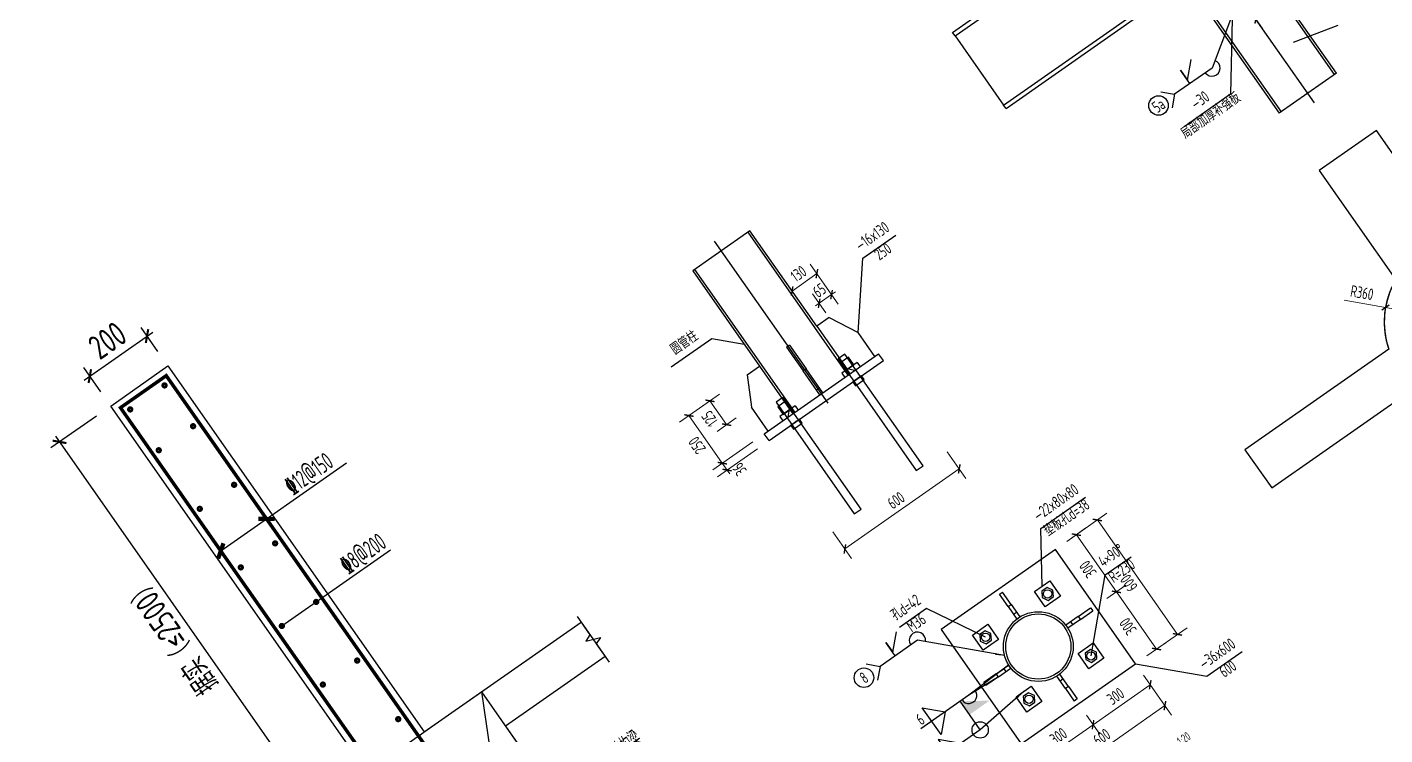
# Model space of a CAD drawing. Header units: millimetres. Extents: x 1089227 to 13101469, y 618865 to 10240562.
# Drawn here: x 2385952 to 2415121, y 4894006 to 4909210 of the extents above; entities that cross this region are included whole.
import ezdxf
from ezdxf.enums import TextEntityAlignment as Align

# ---------------------------------------------------------------- set-up
doc = ezdxf.new("R2010")
doc.units = ezdxf.units.MM
doc.header["$LTSCALE"] = 1000
doc.header["$PDMODE"] = 3
doc.header["$PDSIZE"] = 200
for name, pattern in [('DASH', [0.35, 0.25, -0.1]), ('HIDDEN', [0.375, 0.25, -0.125]), ('实线', [0]), ('点划线', [1850, 1200, -300, 50, -300]), ('短虚线', [187.5, 125, -62.5])]:
    doc.linetypes.add(name, pattern=pattern)
doc.layers.get('0').update_dxf_attribs({"linetype": 'CONTINUOUS'})
doc.layers.get('Defpoints').update_dxf_attribs({"linetype": 'CONTINUOUS'})
doc.layers.add('A-Wall-stru', color=40, linetype='CONTINUOUS', lineweight=30)
doc.layers.add('S-BEAM-DASH', color=4, linetype='HIDDEN', lineweight=0)
for name, color, linetype in [('CUT', 13, 'CONTINUOUS'), ('DETIAL_DASH', 5, 'DASH'), ('DIM', 3, 'CONTINUOUS'), ('DT', 3, 'CONTINUOUS'), ('REIN', 6, 'CONTINUOUS'), ('STLayerSet-Bolt', 1, '实线'), ('STNodeDetDraw-Axis', 1, '点划线'), ('STNodeDetDraw-Base', 147, '实线'), ('STNodeDetDraw-Col', 51, '实线'), ('STNodeDetDraw-Dim', 3, '实线'), ('STNodeDetDraw-DimText', 7, '实线'), ('STNodeDetDraw-Liner', 87, '实线'), ('STNodeDetDraw-Stiff', 103, '实线'), ('STNodeDetDraw-Text', 7, '实线'), ('STNodeDetDraw-Weld', 7, '实线'), ('text30jzbz', 6, 'CONTINUOUS')]:
    doc.layers.add(name, color=color, linetype=linetype)
doc.styles.add('25', font='tssdeng.shx', dxfattribs={"width": 0.7, "height": 300, "bigfont": 'tssdchn.shx'})
doc.styles.add('StTextStyle', font='yjkeng.shx', dxfattribs={"width": 0.7, "height": 250, "bigfont": 'yjkchn.shx'})
doc.styles.add('StTextStyleDim', font='yjkeng.shx', dxfattribs={"width": 0.7, "bigfont": 'yjkchn.shx'})
doc.styles.add('TSSD_Dimension', font='tssdeng.shx', dxfattribs={"width": 0.75, "bigfont": 'Hztxt.shx'})
doc.dimstyles.new('StDimStyle', dxfattribs={"dimtxt": 250, "dimasz": 1, "dimexe": 2.5, "dimexo": 3, "dimgap": 1, "dimtad": 1, "dimdec": 0, "dimzin": 0, "dimdsep": 46, "dimtxsty": 'StTextStyleDim', "dimblk": 'ARCHTICK', "dimblk1": 'ARCHTICK', "dimblk2": 'ARCHTICK', "dimcen": 0.09, "dimadec": 0, "dimazin": 0, "dimtfac": 1, "dimtdec": 4, "dimtix": 1, "dimtmove": 2, "dimatfit": 3, "dimfxl": 0, "dimtolj": 1, "dimtzin": 0, "dimarcsym": 0})
doc.dimstyles.new('TSSD_20_20', dxfattribs={"dimtxt": 70, "dimasz": 20, "dimexe": 30, "dimexo": 50, "dimgap": 20, "dimtad": 1, "dimdec": 0, "dimzin": 0, "dimdsep": 46, "dimtxsty": 'TSSD_Dimension', "dimblk": 'ARCHTICK', "dimblk1": 'ARCHTICK', "dimblk2": 'ARCHTICK', "dimcen": 0, "dimdle": 20, "dimclrt": 7, "dimadec": 0, "dimazin": 0, "dimtfac": 1, "dimtdec": 0, "dimtix": 1, "dimtmove": 2, "dimatfit": 3, "dimfxl": 0, "dimtolj": 1, "dimtzin": 0, "dimarcsym": 0})

# ---------------------------------------------------------------- blocks, each defined once
blk = doc.blocks.new('_ArchTick')
at = {"color": 0, "linetype": 'ByBlock', "const_width": 0.3}
blk.add_lwpolyline([(-0.71, -0.71), (0.71, 0.71)], dxfattribs=at)
blk = doc.blocks.new('*D553')
at = {"layer": 'Defpoints', "color": 0, "transparency": 16777216}
for p in [(0, 2080), (-179.1, 800), (0, 800)]:
    blk.add_point(p, dxfattribs=at)
at = {"layer": 'DIM', "color": 0, "lineweight": -2, "transparency": 16777216}
for p, q in [((-50, 2080), (-209.1, 2080)), ((-179.1, 2100), (-179.1, 780)), ((-50, 800), (-209.1, 800))]:
    blk.add_line(p, q, dxfattribs=at)
at = {"layer": 'DIM', "color": 0, "lineweight": -2, "transparency": 16777216, "xscale": 20, "yscale": 20, "zscale": 20}
for p, rotation in [((-179.1, 2080), 90), ((-179.1, 800), 270)]:
    blk.add_blockref('_ArchTick', p, dxfattribs=dict(at, rotation=rotation))
at = {"layer": 'DIM', "color": 7, "transparency": 16777216, "insert": (-234.1, 1440), "char_height": 70, "attachment_point": 5, "rotation": 90, "style": 'TSSD_Dimension'}
blk.add_mtext('\\A1;据实（≤2500）', dxfattribs=at)
blk = doc.blocks.new('*D554')
at = {"layer": 'Defpoints', "color": 0, "transparency": 16777216}
for p in [(200, 2184.5), (0, 2080), (200, 2080)]:
    blk.add_point(p, dxfattribs=at)
at = {"layer": 'DIM', "color": 0, "lineweight": -2, "transparency": 16777216}
for p, q in [((-20, 2184.5), (220, 2184.5)), ((0, 2130), (0, 2214.5)), ((200, 2130), (200, 2214.5))]:
    blk.add_line(p, q, dxfattribs=at)
at = {"layer": 'DIM', "color": 0, "lineweight": -2, "transparency": 16777216, "xscale": 20, "yscale": 20, "zscale": 20, "rotation": 180}
blk.add_blockref('_ArchTick', (0, 2184.5), dxfattribs=at)
at = {"layer": 'DIM', "color": 0, "lineweight": -2, "transparency": 16777216, "xscale": 20, "yscale": 20, "zscale": 20}
blk.add_blockref('_ArchTick', (200, 2184.5), dxfattribs=at)
at = {"layer": 'DIM', "color": 7, "transparency": 16777216, "insert": (100, 2239.5), "char_height": 70, "attachment_point": 5, "style": 'TSSD_Dimension'}
blk.add_mtext('\\A1;200', dxfattribs=at)
blk = doc.blocks.new('*D2243')
at = {"layer": 'STNodeDetDraw-Liner'}
for p, q in [((-1013, 290), (-1013, 180)), ((-613, 290), (-1013, 290)), ((-613, 290), (-613, 180))]:
    blk.add_line(p, q, dxfattribs=at)
blk = doc.blocks.new('*D2244')
at = {"layer": 'STNodeDetDraw-Liner'}
for p, q in [((613, 290), (613, 180)), ((1013, 290), (613, 290)), ((1013, 290), (1013, 180))]:
    blk.add_line(p, q, dxfattribs=at)
blk = doc.blocks.new('*D2245')
at = {"layer": 'STNodeDetDraw-Base'}
for p, q in [((-1500, 0), (-1500, 180)), ((-1500, 180), (1500, 180)), ((-1500, 0), (1500, 0)), ((1500, 0), (1500, 180))]:
    blk.add_line(p, q, dxfattribs=at)
blk = doc.blocks.new('*D2246')
at = {"layer": 'STNodeDetDraw-Stiff'}
for p, q in [((-1075, 1430), (-1400, 805)), ((-1075, 1430), (-750, 1430)), ((-750, 1430), (-750, 305)), ((-1400, 180), (-1400, 805)), ((-765, 290), (-750, 305))]:
    blk.add_line(p, q, dxfattribs=at)
at = {"layer": 'STNodeDetDraw-Stiff', "color": 103, "linetype": '短虚线'}
blk.add_line((-875, 180), (-750, 305), dxfattribs=at)
blk = doc.blocks.new('*D2247')
at = {"layer": 'STNodeDetDraw-Stiff'}
for p, q in [((-40, 1430), (-40, 805)), ((40, 1430), (-40, 1430)), ((40, 1430), (40, 805)), ((40, 805), (-40, 805)), ((-40, 180), (-40, 805)), ((40, 180), (40, 805))]:
    blk.add_line(p, q, dxfattribs=at)
at = {"layer": 'STNodeDetDraw-Stiff', "color": 103, "linetype": '短虚线'}
blk.add_line((40, 305), (-40, 305), dxfattribs=at)
blk = doc.blocks.new('*D2248')
at = {"layer": 'STNodeDetDraw-Stiff'}
for p, q in [((1075, 1430), (750, 1430)), ((750, 1430), (750, 305)), ((1075, 1430), (1400, 805)), ((1400, 180), (1400, 805)), ((765, 290), (750, 305))]:
    blk.add_line(p, q, dxfattribs=at)
at = {"layer": 'STNodeDetDraw-Stiff', "color": 103, "linetype": '短虚线'}
blk.add_line((875, 180), (750, 305), dxfattribs=at)
blk = doc.blocks.new('*D2249')
at = {"layer": 'STNodeDetDraw-Col'}
for p, q in [((750, 3930), (-750, 3930)), ((-750, 3930), (-750, 1430)), ((750, 1430), (750, 3930)), ((-750, 305), (-750, 290)), ((750, 290), (750, 305))]:
    blk.add_line(p, q, dxfattribs=at)
at = {"layer": 'STNodeDetDraw-Col', "color": 51, "linetype": '短虚线'}
for p, q in [((-700, 3930), (-700, 180)), ((700, 180), (700, 3930)), ((-750, 290), (-750, 180)), ((750, 180), (750, 290))]:
    blk.add_line(p, q, dxfattribs=at)
blk = doc.blocks.new('*D2454')
at = {"layer": 'Defpoints', "color": 0, "transparency": 16777216}
for p in [(-1703, 3102), (-2028, 2552), (-1703, 2552)]:
    blk.add_point(p, dxfattribs=at)
at = {"layer": 'STNodeDetDraw-Dim', "color": 0, "lineweight": -2, "transparency": 16777216}
for p, q in [((-2028, 2852), (-2028, 3352)), ((-1703, 2852), (-1703, 3352)), ((-2028, 3102), (-2128, 3102)), ((-2028, 3102), (-1703, 3102)), ((-1703, 3102), (-1603, 3102))]:
    blk.add_line(p, q, dxfattribs=at)
at = {"layer": 'STNodeDetDraw-Dim', "color": 0, "lineweight": -2, "transparency": 16777216, "xscale": 100, "yscale": 100, "zscale": 100}
blk.add_blockref('_ArchTick', (-2028, 3102), dxfattribs=at)
at = {"layer": 'STNodeDetDraw-Dim', "color": 0, "lineweight": -2, "transparency": 16777216, "xscale": 100, "yscale": 100, "zscale": 100, "rotation": 180}
blk.add_blockref('_ArchTick', (-1703, 3102), dxfattribs=at)
at = {"layer": 'STNodeDetDraw-Dim', "color": 7, "transparency": 16777216, "insert": (-1865, 3327), "char_height": 250, "attachment_point": 5, "style": 'StTextStyleDim'}
blk.add_mtext('\\A1;65', dxfattribs=at)
blk = doc.blocks.new('*D2455')
at = {"layer": 'Defpoints', "color": 0, "transparency": 16777216}
for p in [(-1703, 3652), (-2353, 2552), (-1703, 2552)]:
    blk.add_point(p, dxfattribs=at)
at = {"layer": 'STNodeDetDraw-Dim', "color": 0, "lineweight": -2, "transparency": 16777216}
for p, q in [((-2353, 2852), (-2353, 3902)), ((-1703, 2852), (-1703, 3902)), ((-2353, 3652), (-1703, 3652))]:
    blk.add_line(p, q, dxfattribs=at)
at = {"layer": 'STNodeDetDraw-Dim', "color": 0, "lineweight": -2, "transparency": 16777216, "xscale": 100, "yscale": 100, "zscale": 100, "rotation": 180}
blk.add_blockref('_ArchTick', (-2353, 3652), dxfattribs=at)
at = {"layer": 'STNodeDetDraw-Dim', "color": 0, "lineweight": -2, "transparency": 16777216, "xscale": 100, "yscale": 100, "zscale": 100}
blk.add_blockref('_ArchTick', (-1703, 3652), dxfattribs=at)
at = {"layer": 'STNodeDetDraw-Dim', "color": 7, "transparency": 16777216, "insert": (-2028, 3877), "char_height": 250, "attachment_point": 5, "style": 'StTextStyleDim'}
blk.add_mtext('\\A1;130', dxfattribs=at)
blk = doc.blocks.new('*D2456')
at = {"layer": 'Defpoints', "color": 0, "transparency": 16777216}
for p in [(-4603, -788), (-1603, -788), (-1603, -1538)]:
    blk.add_point(p, dxfattribs=at)
at = {"layer": 'STNodeDetDraw-Dim', "color": 0, "lineweight": -2, "transparency": 16777216}
for p, q in [((-4603, -1088), (-4603, -1788)), ((-1603, -1088), (-1603, -1788)), ((-4603, -1538), (-1603, -1538))]:
    blk.add_line(p, q, dxfattribs=at)
at = {"layer": 'STNodeDetDraw-Dim', "color": 0, "lineweight": -2, "transparency": 16777216, "xscale": 100, "yscale": 100, "zscale": 100, "rotation": 180}
blk.add_blockref('_ArchTick', (-4603, -1538), dxfattribs=at)
at = {"layer": 'STNodeDetDraw-Dim', "color": 0, "lineweight": -2, "transparency": 16777216, "xscale": 100, "yscale": 100, "zscale": 100}
blk.add_blockref('_ArchTick', (-1603, -1538), dxfattribs=at)
at = {"layer": 'STNodeDetDraw-Dim', "color": 7, "transparency": 16777216, "insert": (-3103, -1313), "char_height": 250, "attachment_point": 5, "style": 'StTextStyleDim'}
blk.add_mtext('\\A1;600', dxfattribs=at)
blk = doc.blocks.new('*D2457')
at = {"layer": 'Defpoints', "color": 0, "transparency": 16777216}
for p in [(-5153, 2732), (-4603, 2732), (-4603, 2107)]:
    blk.add_point(p, dxfattribs=at)
at = {"layer": 'STNodeDetDraw-Dim', "color": 0, "lineweight": -2, "transparency": 16777216}
for p, q in [((-4903, 2732), (-5403, 2732)), ((-5153, 2107), (-5153, 2732)), ((-4903, 2107), (-5403, 2107))]:
    blk.add_line(p, q, dxfattribs=at)
at = {"layer": 'STNodeDetDraw-Dim', "color": 0, "lineweight": -2, "transparency": 16777216, "xscale": 100, "yscale": 100, "zscale": 100}
for p, rotation in [((-5153, 2732), 90), ((-5153, 2107), 270)]:
    blk.add_blockref('_ArchTick', p, dxfattribs=dict(at, rotation=rotation))
at = {"layer": 'STNodeDetDraw-Dim', "color": 7, "transparency": 16777216, "insert": (-5378, 2419), "char_height": 250, "attachment_point": 5, "rotation": 90, "style": 'StTextStyleDim'}
blk.add_mtext('\\A1;125', dxfattribs=at)
blk = doc.blocks.new('*D2458')
at = {"layer": 'Defpoints', "color": 0, "transparency": 16777216}
for p in [(-5703, 1482), (-4603, 1482), (-4603, 1302)]:
    blk.add_point(p, dxfattribs=at)
at = {"layer": 'STNodeDetDraw-Dim', "color": 0, "lineweight": -2, "transparency": 16777216}
for p, q in [((-4903, 1482), (-5953, 1482)), ((-5703, 1482), (-5703, 1582)), ((-5703, 1302), (-5703, 1482)), ((-4903, 1302), (-5953, 1302)), ((-5703, 1302), (-5703, 1202))]:
    blk.add_line(p, q, dxfattribs=at)
at = {"layer": 'STNodeDetDraw-Dim', "color": 0, "lineweight": -2, "transparency": 16777216, "xscale": 100, "yscale": 100, "zscale": 100}
for p, rotation in [((-5703, 1482), 270), ((-5703, 1302), 90)]:
    blk.add_blockref('_ArchTick', p, dxfattribs=dict(at, rotation=rotation))
at = {"layer": 'STNodeDetDraw-Dim', "color": 7, "transparency": 16777216, "insert": (-5478, 1166), "char_height": 250, "attachment_point": 5, "rotation": 90, "style": 'StTextStyleDim'}
blk.add_mtext('\\A1;36', dxfattribs=at)
blk = doc.blocks.new('*D2459')
at = {"layer": 'Defpoints', "color": 0, "transparency": 16777216}
for p in [(-5703, 2732), (-4603, 2732), (-4603, 1482)]:
    blk.add_point(p, dxfattribs=at)
at = {"layer": 'STNodeDetDraw-Dim', "color": 0, "lineweight": -2, "transparency": 16777216}
for p, q in [((-4903, 2732), (-5953, 2732)), ((-5703, 1482), (-5703, 2732)), ((-4903, 1482), (-5953, 1482))]:
    blk.add_line(p, q, dxfattribs=at)
at = {"layer": 'STNodeDetDraw-Dim', "color": 0, "lineweight": -2, "transparency": 16777216, "xscale": 100, "yscale": 100, "zscale": 100}
for p, rotation in [((-5703, 2732), 90), ((-5703, 1482), 270)]:
    blk.add_blockref('_ArchTick', p, dxfattribs=dict(at, rotation=rotation))
at = {"layer": 'STNodeDetDraw-Dim', "color": 7, "transparency": 16777216, "insert": (-5928, 2107), "char_height": 250, "attachment_point": 5, "rotation": 90, "style": 'StTextStyleDim'}
blk.add_mtext('\\A1;250', dxfattribs=at)
blk = doc.blocks.new('*D2250')
at = {"layer": 'STNodeDetDraw-Liner'}
for p, q in [((-1013, 613), (-1013, 1013)), ((-1013, 1013), (-613, 1013)), ((-613, 1013), (-613, 613)), ((-613, 613), (-1013, 613))]:
    blk.add_line(p, q, dxfattribs=at)
blk = doc.blocks.new('*D2251')
at = {"layer": 'STNodeDetDraw-Liner'}
for p, q in [((-1013, -1013), (-1013, -613)), ((-1013, -613), (-613, -613)), ((-613, -613), (-613, -1013)), ((-613, -1013), (-1013, -1013))]:
    blk.add_line(p, q, dxfattribs=at)
blk = doc.blocks.new('*D2252')
at = {"layer": 'STNodeDetDraw-Liner'}
for p, q in [((613, -1013), (613, -613)), ((613, -613), (1013, -613)), ((1013, -613), (1013, -1013)), ((1013, -1013), (613, -1013))]:
    blk.add_line(p, q, dxfattribs=at)
blk = doc.blocks.new('*D2253')
at = {"layer": 'STNodeDetDraw-Liner'}
for p, q in [((613, 613), (613, 1013)), ((613, 1013), (1013, 1013)), ((1013, 1013), (1013, 613)), ((1013, 613), (613, 613))]:
    blk.add_line(p, q, dxfattribs=at)
blk = doc.blocks.new('*D2254')
at = {"layer": 'STNodeDetDraw-Base'}
for p, q in [((1500, 1500), (-1500, 1500)), ((-1500, 1500), (-1500, -1500)), ((1500, -1500), (1500, 1500)), ((-1500, -1500), (1500, -1500))]:
    blk.add_line(p, q, dxfattribs=at)
blk = doc.blocks.new('*D2255')
at = {"layer": 'STNodeDetDraw-Stiff'}
for p, q in [((-1400, -40), (-1400, 40)), ((-1075, 40), (-1400, 40)), ((-1075, 40), (-750, 40)), ((-1075, -40), (-1075, 40)), ((-750, -40), (-750, 40)), ((-1075, -40), (-1400, -40)), ((-1075, -40), (-750, -40))]:
    blk.add_line(p, q, dxfattribs=at)
at = {"layer": 'STNodeDetDraw-Stiff', "color": 103, "linetype": '短虚线'}
blk.add_line((-875, -40), (-875, 40), dxfattribs=at)
blk = doc.blocks.new('*D2256')
at = {"layer": 'STNodeDetDraw-Stiff'}
for p, q in [((-40, -1075), (-40, -750)), ((40, -750), (-40, -750)), ((40, -1075), (40, -750)), ((-40, -1075), (-40, -1400)), ((40, -1075), (-40, -1075)), ((40, -1075), (40, -1400)), ((40, -1400), (-40, -1400))]:
    blk.add_line(p, q, dxfattribs=at)
at = {"layer": 'STNodeDetDraw-Stiff', "color": 103, "linetype": '短虚线'}
blk.add_line((40, -875), (-40, -875), dxfattribs=at)
blk = doc.blocks.new('*D2257')
at = {"layer": 'STNodeDetDraw-Stiff'}
for p, q in [((1075, 40), (750, 40)), ((750, 40), (750, -40)), ((1075, 40), (1400, 40)), ((1075, 40), (1075, -40)), ((1400, 40), (1400, -40)), ((1075, -40), (750, -40)), ((1075, -40), (1400, -40))]:
    blk.add_line(p, q, dxfattribs=at)
at = {"layer": 'STNodeDetDraw-Stiff', "color": 103, "linetype": '短虚线'}
blk.add_line((875, 40), (875, -40), dxfattribs=at)
blk = doc.blocks.new('*D2258')
at = {"layer": 'STNodeDetDraw-Stiff'}
for p, q in [((-40, 1075), (-40, 1400)), ((-40, 1400), (40, 1400)), ((40, 1075), (40, 1400)), ((-40, 1075), (-40, 750)), ((-40, 1075), (40, 1075)), ((40, 1075), (40, 750)), ((-40, 750), (40, 750))]:
    blk.add_line(p, q, dxfattribs=at)
at = {"layer": 'STNodeDetDraw-Stiff', "color": 103, "linetype": '短虚线'}
blk.add_line((-40, 875), (40, 875), dxfattribs=at)
blk = doc.blocks.new('*D2259')
at = {"layer": 'STNodeDetDraw-Col'}
for radius in [750, 700]:
    blk.add_circle((0, 0), radius, dxfattribs=at)
blk = doc.blocks.new('*D2460')
at = {"layer": 'Defpoints', "color": 0, "transparency": 16777216}
for p in [(-3903, -7140), (-903, -7140), (-903, -8240)]:
    blk.add_point(p, dxfattribs=at)
at = {"layer": 'STNodeDetDraw-Dim', "color": 0, "lineweight": -2, "transparency": 16777216}
for p, q in [((-3903, -7440), (-3903, -8490)), ((-903, -7440), (-903, -8490)), ((-3903, -8240), (-903, -8240))]:
    blk.add_line(p, q, dxfattribs=at)
at = {"layer": 'STNodeDetDraw-Dim', "color": 0, "lineweight": -2, "transparency": 16777216, "xscale": 100, "yscale": 100, "zscale": 100, "rotation": 180}
blk.add_blockref('_ArchTick', (-3903, -8240), dxfattribs=at)
at = {"layer": 'STNodeDetDraw-Dim', "color": 0, "lineweight": -2, "transparency": 16777216, "xscale": 100, "yscale": 100, "zscale": 100}
blk.add_blockref('_ArchTick', (-903, -8240), dxfattribs=at)
at = {"layer": 'STNodeDetDraw-Dim', "color": 7, "transparency": 16777216, "insert": (-2403, -8015), "char_height": 250, "attachment_point": 5, "style": 'StTextStyleDim'}
blk.add_mtext('\\A1;600', dxfattribs=at)
blk = doc.blocks.new('*D2461')
at = {"layer": 'Defpoints', "color": 0, "transparency": 16777216}
for p in [(-903, -4140), (197, -4140), (-903, -7140)]:
    blk.add_point(p, dxfattribs=at)
at = {"layer": 'STNodeDetDraw-Dim', "color": 0, "lineweight": -2, "transparency": 16777216}
for p, q in [((-603, -4140), (447, -4140)), ((197, -7140), (197, -4140)), ((-603, -7140), (447, -7140))]:
    blk.add_line(p, q, dxfattribs=at)
at = {"layer": 'STNodeDetDraw-Dim', "color": 0, "lineweight": -2, "transparency": 16777216, "xscale": 100, "yscale": 100, "zscale": 100}
for p, rotation in [((197, -4140), 90), ((197, -7140), 270)]:
    blk.add_blockref('_ArchTick', p, dxfattribs=dict(at, rotation=rotation))
at = {"layer": 'STNodeDetDraw-Dim', "color": 7, "transparency": 16777216, "insert": (-28, -5640), "char_height": 250, "attachment_point": 5, "rotation": 90, "style": 'StTextStyleDim'}
blk.add_mtext('\\A1;600', dxfattribs=at)
blk = doc.blocks.new('*D2462')
at = {"layer": 'Defpoints', "color": 0, "transparency": 16777216}
for p in [(-3903, -7140), (-2403, -7140), (-2403, -7690)]:
    blk.add_point(p, dxfattribs=at)
at = {"layer": 'STNodeDetDraw-Dim', "color": 0, "lineweight": -2, "transparency": 16777216}
for p, q in [((-3903, -7440), (-3903, -7940)), ((-2403, -7440), (-2403, -7940)), ((-3903, -7690), (-2403, -7690))]:
    blk.add_line(p, q, dxfattribs=at)
at = {"layer": 'STNodeDetDraw-Dim', "color": 0, "lineweight": -2, "transparency": 16777216, "xscale": 100, "yscale": 100, "zscale": 100, "rotation": 180}
blk.add_blockref('_ArchTick', (-3903, -7690), dxfattribs=at)
at = {"layer": 'STNodeDetDraw-Dim', "color": 0, "lineweight": -2, "transparency": 16777216, "xscale": 100, "yscale": 100, "zscale": 100}
blk.add_blockref('_ArchTick', (-2403, -7690), dxfattribs=at)
at = {"layer": 'STNodeDetDraw-Dim', "color": 7, "transparency": 16777216, "insert": (-3153, -7465), "char_height": 250, "attachment_point": 5, "style": 'StTextStyleDim'}
blk.add_mtext('\\A1;300', dxfattribs=at)
blk = doc.blocks.new('*D2463')
at = {"layer": 'Defpoints', "color": 0, "transparency": 16777216}
for p in [(-2403, -7140), (-903, -7140), (-903, -7690)]:
    blk.add_point(p, dxfattribs=at)
at = {"layer": 'STNodeDetDraw-Dim', "color": 0, "lineweight": -2, "transparency": 16777216}
for p, q in [((-2403, -7440), (-2403, -7940)), ((-903, -7440), (-903, -7940)), ((-2403, -7690), (-903, -7690))]:
    blk.add_line(p, q, dxfattribs=at)
at = {"layer": 'STNodeDetDraw-Dim', "color": 0, "lineweight": -2, "transparency": 16777216, "xscale": 100, "yscale": 100, "zscale": 100, "rotation": 180}
blk.add_blockref('_ArchTick', (-2403, -7690), dxfattribs=at)
at = {"layer": 'STNodeDetDraw-Dim', "color": 0, "lineweight": -2, "transparency": 16777216, "xscale": 100, "yscale": 100, "zscale": 100}
blk.add_blockref('_ArchTick', (-903, -7690), dxfattribs=at)
at = {"layer": 'STNodeDetDraw-Dim', "color": 7, "transparency": 16777216, "insert": (-1653, -7465), "char_height": 250, "attachment_point": 5, "style": 'StTextStyleDim'}
blk.add_mtext('\\A1;300', dxfattribs=at)
blk = doc.blocks.new('*D2464')
at = {"layer": 'Defpoints', "color": 0, "transparency": 16777216}
for p in [(-903, -5640), (-353, -5640), (-903, -7140)]:
    blk.add_point(p, dxfattribs=at)
at = {"layer": 'STNodeDetDraw-Dim', "color": 0, "lineweight": -2, "transparency": 16777216}
for p, q in [((-603, -5640), (-103, -5640)), ((-353, -7140), (-353, -5640)), ((-603, -7140), (-103, -7140))]:
    blk.add_line(p, q, dxfattribs=at)
at = {"layer": 'STNodeDetDraw-Dim', "color": 0, "lineweight": -2, "transparency": 16777216, "xscale": 100, "yscale": 100, "zscale": 100}
for p, rotation in [((-353, -5640), 90), ((-353, -7140), 270)]:
    blk.add_blockref('_ArchTick', p, dxfattribs=dict(at, rotation=rotation))
at = {"layer": 'STNodeDetDraw-Dim', "color": 7, "transparency": 16777216, "insert": (-578, -6390), "char_height": 250, "attachment_point": 5, "rotation": 90, "style": 'StTextStyleDim'}
blk.add_mtext('\\A1;300', dxfattribs=at)
blk = doc.blocks.new('*D2465')
at = {"layer": 'Defpoints', "color": 0, "transparency": 16777216}
for p in [(-903, -4140), (-353, -4140), (-903, -5640)]:
    blk.add_point(p, dxfattribs=at)
at = {"layer": 'STNodeDetDraw-Dim', "color": 0, "lineweight": -2, "transparency": 16777216}
for p, q in [((-603, -4140), (-103, -4140)), ((-353, -5640), (-353, -4140)), ((-603, -5640), (-103, -5640))]:
    blk.add_line(p, q, dxfattribs=at)
at = {"layer": 'STNodeDetDraw-Dim', "color": 0, "lineweight": -2, "transparency": 16777216, "xscale": 100, "yscale": 100, "zscale": 100}
for p, rotation in [((-353, -4140), 90), ((-353, -5640), 270)]:
    blk.add_blockref('_ArchTick', p, dxfattribs=dict(at, rotation=rotation))
at = {"layer": 'STNodeDetDraw-Dim', "color": 7, "transparency": 16777216, "insert": (-578, -4890), "char_height": 250, "attachment_point": 5, "rotation": 90, "style": 'StTextStyleDim'}
blk.add_mtext('\\A1;300', dxfattribs=at)
blk = doc.blocks.new('*D2260')
at = {"layer": 'STNodeDetDraw-Weld'}
for points in [[(213486, -4392), (213486, -3642)], [(214723, -4255), (213486, -4392)], [(213486, -4392), (212226, -4392)]]:
    blk.add_lwpolyline(points, dxfattribs=at)
blk.add_lwpolyline([(212628, -4392), (212978, -4392), (212628, -4042)], close=True, dxfattribs=at)
blk.add_lwpolyline([(214723, -4255, 0, 40, 0), (214524, -4277, 40, 40, 0)], format="xyseb", dxfattribs=at)
blk.add_circle((213486, -4392), 175, dxfattribs=at)
blk.add_solid([(213486, -3642), (213486, -3992), (214011, -3992)], dxfattribs=at)
at = {"layer": 'STNodeDetDraw-Weld', "color": 0, "style": 'StTextStyle', "width": 0.7}
blk.add_text('10', height=250, dxfattribs=at).set_placement((212276, -4342))
blk = doc.blocks.new('*D2261')
at = {"layer": 'STNodeDetDraw-Weld'}
blk.add_lwpolyline([(213089, -3642), (212739, -3992), (212739, -3292)], close=True, dxfattribs=at)
for points in [[(213711, -3642), (212451, -3642)], [(214786, -3602), (213711, -3642)], [(214461, -3682), (213711, -3642)]]:
    blk.add_lwpolyline(points, dxfattribs=at)
for points in [[(214461, -3682, 0, 40, 0), (214261, -3671, 40, 40, 0)], [(214786, -3602, 0, 40, 0), (214586, -3609, 40, 40, 0)]]:
    blk.add_lwpolyline(points, format="xyseb", dxfattribs=at)
blk.add_arc((213711, -3642), 175, 180, 2.131, dxfattribs=at)
at = {"layer": 'STNodeDetDraw-Weld', "color": 0, "style": 'StTextStyle', "width": 0.7}
blk.add_text('6', height=250, dxfattribs=at).set_placement((212501, -3592))
blk = doc.blocks.new('*D2262')
at = {"layer": 'STNodeDetDraw-Weld'}
for points in [[(212906, -2040), (212906, -1690), (212906, -1950), (213224, -1632)], [(212294, -1828), (212506, -2040), (212294, -2252)], [(213486, -2040), (212506, -2040)], [(214831, -3385), (213486, -2040)]]:
    blk.add_lwpolyline(points, dxfattribs=at)
blk.add_lwpolyline([(214831, -3385, 0, 40, 0), (214690, -3244, 40, 40, 0)], format="xyseb", dxfattribs=at)
blk.add_circle((212084, -2040), 210, dxfattribs=at)
blk.add_arc((213486, -2040), 175, 315, 180, dxfattribs=at)
at = {"layer": 'STNodeDetDraw-Weld', "color": 0, "style": 'StTextStyle', "width": 0.7}
blk.add_text('8', height=250, dxfattribs=at).set_placement((212084, -2040), align=Align.MIDDLE_CENTER)
blk = doc.blocks.new('*D2265')
at = {"layer": 'STNodeDetDraw-Stiff'}
for p, q in [((-5500, 0), (-1729, 0)), ((-5500, -90), (-5500, 0)), ((-1729, 0), (-375, 0)), ((-1729, -90), (-1729, 0)), ((-375, 0), (375, 0)), ((-375, -90), (-375, 0)), ((375, 0), (1729, 0)), ((375, -90), (375, 0)), ((1729, -90), (1729, 0)), ((1729, 0), (5500, 0)), ((5500, -90), (5500, 0)), ((-5500, -90), (-1729, -90)), ((-1729, -90), (-375, -90)), ((-375, -90), (375, -90)), ((375, -90), (1729, -90)), ((1729, -90), (5500, -90))]:
    blk.add_line(p, q, dxfattribs=at)
at = {"layer": 'STNodeDetDraw-Stiff', "color": 103, "linetype": '短虚线'}
for p, q in [((-750, -90), (-750, 0)), ((750, -90), (750, 0))]:
    blk.add_line(p, q, dxfattribs=at)
blk = doc.blocks.new('*D2266')
at = {"layer": 'STNodeDetDraw-Stiff'}
for p, q in [((-5500, -1910), (-1729, -1910)), ((-5500, -2000), (-5500, -1910)), ((-5500, -2000), (-1729, -2000)), ((-1729, -1910), (-375, -1910)), ((-1729, -2000), (-1729, -1910)), ((-1729, -2000), (-375, -2000)), ((-375, -1910), (375, -1910)), ((-375, -2000), (-375, -1910)), ((-375, -2000), (375, -2000)), ((375, -1910), (1729, -1910)), ((375, -2000), (375, -1910)), ((375, -2000), (1729, -2000)), ((1729, -2000), (1729, -1910)), ((1729, -1910), (5500, -1910)), ((1729, -2000), (5500, -2000)), ((5500, -2000), (5500, -1910))]:
    blk.add_line(p, q, dxfattribs=at)
at = {"layer": 'STNodeDetDraw-Stiff', "color": 103, "linetype": '短虚线'}
for p, q in [((-750, -1910), (-750, -2000)), ((750, -2000), (750, -1910))]:
    blk.add_line(p, q, dxfattribs=at)
blk = doc.blocks.new('*D2273')
at = {"layer": 'STNodeDetDraw-Col'}
for p, q in [((-750, -2950), (-750, -5450)), ((750, -5450), (750, -2950)), ((750, -5450), (-750, -5450))]:
    blk.add_line(p, q, dxfattribs=at)
at = {"layer": 'STNodeDetDraw-Col', "color": 51, "linetype": '短虚线'}
for p, q in [((-700, -2950), (-700, -5450)), ((700, -5450), (700, -2950))]:
    blk.add_line(p, q, dxfattribs=at)
blk = doc.blocks.new('*D2275')
at = {"layer": 'STNodeDetDraw-Weld'}
for points in [[(274135, 23086), (274385, 22836), (273460, 22211)], [(272880, 22211), (272880, 22561), (272880, 22301), (273198, 22619)], [(272268, 22423), (272480, 22211), (272268, 21999)], [(273460, 22211), (272480, 22211)]]:
    blk.add_lwpolyline(points, dxfattribs=at)
blk.add_lwpolyline([(274135, 23086, 0, 40, 0), (274277, 22945, 40, 40, 0)], format="xyseb", dxfattribs=at)
blk.add_circle((272058, 22211), 210, dxfattribs=at)
blk.add_arc((273460, 22211), 175, 180, 34.0459, dxfattribs=at)
at = {"layer": 'STNodeDetDraw-Weld', "color": 0, "style": 'StTextStyle', "width": 0.7}
blk.add_text('5a', height=250, dxfattribs=at).set_placement((272058, 22211), align=Align.MIDDLE_CENTER)
blk = doc.blocks.new('*D2296')
at = {"layer": 'Defpoints', "color": 0, "transparency": 16777216}
for p in [(-4017, 2249), (1483, 2249), (1483, 1499)]:
    blk.add_point(p, dxfattribs=at)
at = {"layer": 'STNodeDetDraw-Dim', "color": 0, "lineweight": -2, "transparency": 16777216}
for p, q in [((-4017, 1949), (-4017, 1249)), ((1483, 1949), (1483, 1249)), ((-4017, 1499), (1483, 1499))]:
    blk.add_line(p, q, dxfattribs=at)
at = {"layer": 'STNodeDetDraw-Dim', "color": 0, "lineweight": -2, "transparency": 16777216, "xscale": 100, "yscale": 100, "zscale": 100, "rotation": 180}
blk.add_blockref('_ArchTick', (-4017, 1499), dxfattribs=at)
at = {"layer": 'STNodeDetDraw-Dim', "color": 0, "lineweight": -2, "transparency": 16777216, "xscale": 100, "yscale": 100, "zscale": 100}
blk.add_blockref('_ArchTick', (1483, 1499), dxfattribs=at)
at = {"layer": 'STNodeDetDraw-Dim', "color": 7, "transparency": 16777216, "insert": (-1267, 1724), "char_height": 250, "attachment_point": 5, "style": 'StTextStyleDim'}
blk.add_mtext('\\A1;1100', dxfattribs=at)
blk = doc.blocks.new('*D2279')
at = {"layer": 'STNodeDetDraw-Stiff'}
for p, q in [((750, 4500), (-750, 4500)), ((-750, 4500), (-750, 1636)), ((750, 1636), (750, 4500)), ((-1729, 500), (-5500, 500)), ((-5500, 500), (-5500, -500)), ((5500, 500), (1729, 500)), ((5500, -500), (5500, 500)), ((-5500, -500), (-1729, -500)), ((1729, -500), (5500, -500)), ((-375, -1761), (-375, -4000)), ((375, -4000), (375, -1761)), ((-375, -4000), (375, -4000))]:
    blk.add_line(p, q, dxfattribs=at)
blk.add_circle((0, 0), 750, dxfattribs=at)
for start, end in [(114.6243, 163.8724), (16.1276, 65.3757), (196.1276, 257.9753), (282.0247, 343.8724)]:
    blk.add_arc((0, 0), 1800, start, end, dxfattribs=at)
blk = doc.blocks.new('*D2280')
at = {"layer": 'STNodeDetDraw-Stiff', "color": 103, "linetype": '短虚线'}
blk.add_arc((0, 0), 1800, 16.1276, 163.8724, dxfattribs=at)
blk = doc.blocks.new('*D2302')
at = {"layer": 'Defpoints', "color": 0, "transparency": 16777216}
for p in [(-5290, -5178), (-4017, -6451)]:
    blk.add_point(p, dxfattribs=at)
at = {"layer": 'STNodeDetDraw-Dim', "color": 0, "lineweight": -2, "transparency": 16777216}
for p in [(-5930, -4538), (-4017, -6451)]:
    blk.add_line(p, (-5290, -5178), dxfattribs=at)
at = {"layer": 'STNodeDetDraw-Dim', "color": 0, "lineweight": -2, "transparency": 16777216, "xscale": 100, "yscale": 100, "zscale": 100, "rotation": 315.0000000000052}
blk.add_blockref('_ArchTick', (-5290, -5178), dxfattribs=at)
at = {"layer": 'STNodeDetDraw-Dim', "color": 7, "transparency": 16777216, "insert": (-5522, -4628), "char_height": 250, "attachment_point": 5, "rotation": 315, "style": 'StTextStyleDim'}
blk.add_mtext('\\A1;R360', dxfattribs=at)
blk = doc.blocks.new('DY挡墙')
at = {"layer": 'A-Wall-stru', "linetype": 'Continuous'}
blk.add_lwpolyline([(748.5, 800), (748.5, 680), (400, 680), (400, 0), (0, 0), (0, 2080), (200, 2080), (200, 800)], close=True, dxfattribs=at)
at = {"layer": 'CUT'}
blk.add_lwpolyline([(748.5, 820), (748.5, 756), (728.5, 748), (768.5, 732), (748.5, 724), (748.5, 660)], dxfattribs=at)
at = {"layer": 'DETIAL_DASH'}
blk.add_line((400, 800), (0, 0), dxfattribs=at)
blk.add_lwpolyline([(400, 0), (0, 0), (0, 800), (400, 800)], close=True, dxfattribs=at)
at = {"layer": 'DT'}
for p, q in [((20, 1559), (459.6, 1559)), ((40, 1282.7), (420.2, 1282.7))]:
    blk.add_line(p, q, dxfattribs=at)
at = {"layer": 'DT', "const_width": 12}
for points in [[(38.9, 1572.7), (1.1, 1545.4)], [(161.1, 1572.7), (198.9, 1545.4)]]:
    blk.add_lwpolyline(points, dxfattribs=at)
at = {"layer": 'REIN', "const_width": 10}
for points in [[(180, 2060), (20, 2060), (20, 414.3), (32, 434.3)], [(20, 2060), (180, 2060), (180, 414.3), (168, 434.3)]]:
    blk.add_lwpolyline(points, dxfattribs=at)
for points in [[(44, 2040, 1), (36, 2040, 1)], [(156, 2040, -1), (164, 2040, -1)], [(44, 1897.3, 1), (36, 1897.3, 1)], [(156, 1897.3, -1), (164, 1897.3, -1)], [(44, 1692.4, 1), (36, 1692.4, 1)], [(156, 1692.4, -1), (164, 1692.4, -1)], [(44, 1487.6, 1), (36, 1487.6, 1)], [(156, 1487.6, -1), (164, 1487.6, -1)], [(44, 1282.7, 1), (36, 1282.7, 1)], [(156, 1282.7, -1), (164, 1282.7, -1)], [(44, 1077.8, 1), (36, 1077.8, 1)], [(156, 1077.8, -1), (164, 1077.8, -1)], [(156, 872.9, -1), (164, 872.9, -1)]]:
    blk.add_lwpolyline(points, format="xyb", close=True, dxfattribs=at)
at = {"layer": 'text30jzbz', "color": 11, "ltscale": 0.5, "style": '25', "width": 0.6}
for s, p in [('%%13212@150', (279.5, 1571.5)), ('%%1328@200', (279.5, 1295.1)), ('结构梁', (611.6, 412.4))]:
    blk.add_text(s, height=50, dxfattribs=at).set_placement(p)
at = {"layer": 'DIM'}
dim = blk.add_linear_dim(base=(200, 2184.5), p1=(0, 2080), p2=(200, 2080), dimstyle='TSSD_20_20', dxfattribs=at)
dim.commit()
dim.dimension.update_dxf_attribs({"geometry": '*D554', "text_midpoint": (100, 2239.5)})
dim = blk.add_linear_dim(base=(-179.1, 800), p1=(0, 2080), p2=(0, 800), angle=90, text='据实（≤2500）', dimstyle='TSSD_20_20', dxfattribs=at)
dim.commit()
dim.dimension.update_dxf_attribs({"geometry": '*D553', "text_midpoint": (-234.1, 1440)})
blk = doc.blocks.new('A$C0A970C53')
at = {"layer": 'STLayerSet-Bolt'}
for points in [[(-4031, 1592), (-3801, 1592), (-3801, 1792), (-4031, 1792), (-4031, 1592)], [(-4006, -1038), (-3826, -1038), (-3826, 1892), (-4006, 1892), (-4006, -1038)], [(-2404.6, 1592), (-2174.6, 1592), (-2174.6, 1792), (-2404.6, 1792), (-2404.6, 1592)], [(-2379.6, -1038), (-2199.6, -1038), (-2199.6, 1892), (-2379.6, 1892), (-2379.6, -1038)], [(-4031, 1202), (-3801, 1202), (-3801, 1302), (-4031, 1302), (-4031, 1202)], [(-2404.6, 1202), (-2174.6, 1202), (-2174.6, 1302), (-2404.6, 1302), (-2404.6, 1202)]]:
    blk.add_lwpolyline(points, dxfattribs=at)
at = {"layer": 'STNodeDetDraw-Axis'}
blk.add_line((-3102.8, 1232), (-3102.8, 5482), dxfattribs=at)
at = {"layer": 'STNodeDetDraw-DimText'}
for p, q in [((-4352.8, 3802), (-5423, 3802)), ((-3852.8, 3302), (-4352.8, 3802)), ((-1702.8, 2107), (-702.8, 3357)), ((-702.8, 3357), (165.5, 3357)), ((-3902.8, -3589.8), (-4609.5, -3589.8)), ((-3216, -4826.6), (-3902.8, -3589.8)), ((-1589.6, -4626.6), (-902.8, -3589.8)), ((-902.8, -3589.8), (268.3, -3589.8)), ((-1589.6, -6452.9), (-339.6, -5202.9)), ((-339.6, -5202.9), (340.2, -5202.9)), ((-902.8, -7139.8), (197.2, -8239.8)), ((197.2, -8239.8), (1119.3, -8239.8))]:
    blk.add_line(p, q, dxfattribs=at)
at = {"layer": 'STNodeDetDraw-Text'}
for points in [[(-3356, -4826.6), (-3286, -4947.8), (-3146, -4947.8), (-3076, -4826.6), (-3146, -4705.3), (-3286, -4705.3), (-3356, -4826.6)], [(-1729.6, -4826.6), (-1659.6, -4947.8), (-1519.6, -4947.8), (-1449.6, -4826.6), (-1519.6, -4705.3), (-1659.6, -4705.3), (-1729.6, -4826.6)], [(-3356, -6452.9), (-3286, -6574.2), (-3146, -6574.2), (-3076, -6452.9), (-3146, -6331.7), (-3286, -6331.7), (-3356, -6452.9)], [(-1729.6, -6452.9), (-1659.6, -6574.2), (-1519.6, -6574.2), (-1449.6, -6452.9), (-1519.6, -6331.7), (-1659.6, -6331.7), (-1729.6, -6452.9)]]:
    blk.add_lwpolyline(points, dxfattribs=at)
for centre in [(-3216, -4826.6), (-1589.6, -4826.6), (-3216, -6452.9), (-1589.6, -6452.9)]:
    blk.add_circle(centre, 90, dxfattribs=at)
at = {"layer": 'STNodeDetDraw-Base'}
for name, p in [('*D2245', (-3102.8, 1302)), ('*D2254', (-2402.8, -5639.8))]:
    blk.add_blockref(name, p, dxfattribs=at)
at = {"layer": 'STNodeDetDraw-Col'}
for name, p in [('*D2249', (-3102.8, 1302)), ('*D2259', (-2402.8, -5639.8))]:
    blk.add_blockref(name, p, dxfattribs=at)
at = {"layer": 'STNodeDetDraw-Liner'}
for name, p in [('*D2243', (-3102.8, 1302)), ('*D2244', (-3102.8, 1302)), ('*D2250', (-2402.8, -5639.8)), ('*D2253', (-2402.8, -5639.8)), ('*D2251', (-2402.8, -5639.8)), ('*D2252', (-2402.8, -5639.8))]:
    blk.add_blockref(name, p, dxfattribs=at)
at = {"layer": 'STNodeDetDraw-Stiff'}
for name, p in [('*D2246', (-3102.8, 1302)), ('*D2247', (-3102.8, 1302)), ('*D2248', (-3102.8, 1302)), ('*D2258', (-2402.8, -5639.8)), ('*D2255', (-2402.8, -5639.8)), ('*D2257', (-2402.8, -5639.8)), ('*D2256', (-2402.8, -5639.8))]:
    blk.add_blockref(name, p, dxfattribs=at)
at = {"layer": 'STNodeDetDraw-Weld'}
for name in ['*D2262', '*D2261', '*D2260']:
    blk.add_blockref(name, (-217938.9, -1998), dxfattribs=at)
at = {"layer": 'STNodeDetDraw-DimText', "style": 'StTextStyle', "width": 0.7}
for s, p in [('圆管柱', (-4887.9, 3877)), ('—16x130', (-268.7, 3432)), ('250', (-268.7, 3032)), ('孔d=42', (-4256.2, -3514.8)), ('—22x80x80', (-317.2, -3514.8)), ('M36', (-4256.2, -3914.8)), ('垫板孔d=38', (-317.2, -3914.8)), ('4×90°', (0.3, -5127.9)), ('R=230', (0.3, -5527.9)), ('—36x600', (658.3, -8164.8)), ('600', (658.3, -8564.8))]:
    blk.add_text(s, height=250, dxfattribs=at).set_placement(p, align=Align.BOTTOM_CENTER)
at = {"layer": 'STNodeDetDraw-Text', "style": 'StTextStyle', "width": 0.7}
blk.add_text('1:20', height=187.5, dxfattribs=at).set_placement((-1116, -9202.3), align=Align.BOTTOM_LEFT)
at = {"layer": 'STNodeDetDraw-Dim'}
for p1, p2, distance, picture, middle in [((-2352.8, 2552), (-1702.8, 2552), 1100, '*D2455', (-2027.8, 3877)), ((-2027.8, 2552), (-1702.8, 2552), 550, '*D2454', (-1865.3, 3327)), ((-4602.8, 2107), (-4602.8, 2732), 550, '*D2457', (-5377.8, 2419.5)), ((-4602.8, -788), (-1602.8, -788), -750, '*D2456', (-3102.8, -1313)), ((-902.8, -7139.8), (-902.8, -4139.8), -1100, '*D2461', (-27.8, -5639.8)), ((-902.8, -5639.8), (-902.8, -4139.8), -550, '*D2465', (-577.8, -4889.8)), ((-3902.8, -7139.8), (-902.8, -7139.8), -1100, '*D2460', (-2402.8, -8014.8)), ((-2402.8, -7139.8), (-902.8, -7139.8), -550, '*D2463', (-1652.8, -7464.8))]:
    dim = blk.add_aligned_dim(p1=p1, p2=p2, distance=distance, dimstyle='StDimStyle', override={"dimscale": 100, "dimtxt": 2.5, "dimtih": 0, "dimlfac": 0.2, "dimtxsty": 'StTextStyleDim', "dimblk": 'ArchTick', "dimblk1": 'ArchTick', "dimblk2": 'ArchTick', "dimclrt": 7, "dimarcsym": 2}, dxfattribs=at)
    dim.commit()
    dim.dimension.update_dxf_attribs({"geometry": picture, "text_midpoint": middle})
for p1, p2, distance, text, picture, middle in [((-4602.8, 1482), (-4602.8, 2732), 1100, '250', '*D2459', (-5927.8, 2107)), ((-902.8, -7139.8), (-902.8, -5639.8), -550, '300', '*D2464', (-577.8, -6389.8)), ((-3902.8, -7139.8), (-2402.8, -7139.8), -550, '300', '*D2462', (-3152.8, -7464.8))]:
    dim = blk.add_aligned_dim(p1=p1, p2=p2, distance=distance, text=text, dimstyle='StDimStyle', override={"dimscale": 100, "dimtxt": 2.5, "dimtih": 0, "dimlfac": 0.2, "dimtxsty": 'StTextStyleDim', "dimblk": 'ArchTick', "dimblk1": 'ArchTick', "dimblk2": 'ArchTick', "dimclrt": 7, "dimarcsym": 2}, dxfattribs=at)
    dim.commit()
    dim.dimension.update_dxf_attribs({"geometry": picture, "text_midpoint": middle})
dim = blk.add_linear_dim(base=(-5702.8, 1482), p1=(-4602.8, 1302), p2=(-4602.8, 1482), angle=90, dimstyle='StDimStyle', override={"dimscale": 100, "dimtxt": 2.5, "dimtih": 0, "dimlfac": 0.2, "dimtxsty": 'StTextStyleDim', "dimblk": 'ArchTick', "dimblk1": 'ArchTick', "dimblk2": 'ArchTick', "dimclrt": 7, "dimarcsym": 2}, dxfattribs=at)
dim.commit()
dim.dimension.update_dxf_attribs({"geometry": '*D2458', "text_midpoint": (-5477.8, 1166.4), "dimtype": 129})
blk = doc.blocks.new('A$C563F4CF7')
at = {"layer": 'STNodeDetDraw-Axis'}
blk.add_line((-4017.2, -701), (-4017.2, 5249), dxfattribs=at)
at = {"layer": 'STNodeDetDraw-DimText'}
for p, q in [((-4242.2, 2049), (-5392.2, 486.5)), ((-3642.2, 624), (-2642.2, 374)), ((-5392.2, 486.5), (-6607.6, 486.5))]:
    blk.add_line(p, q, dxfattribs=at)
at = {"layer": 'STNodeDetDraw-Stiff'}
blk.add_line((-9517.2, 4909), (-9517.2, 3089), dxfattribs=at)
at = {"layer": 'STNodeDetDraw-Col'}
blk.add_blockref('*D2273', (-4017.2, 4999), dxfattribs=at)
at = {"layer": 'STNodeDetDraw-Stiff'}
for name, p in [('*D2265', (-4017.2, 4999)), ('*D2266', (-4017.2, 4999)), ('*D2279', (-4017.2, -6451)), ('*D2280', (-4017.2, -6451))]:
    blk.add_blockref(name, p, dxfattribs=at)
at = {"layer": 'STNodeDetDraw-Weld'}
blk.add_blockref('*D2275', (-278852.4, -21037), dxfattribs=at)
at = {"layer": 'STNodeDetDraw-DimText', "style": 'StTextStyle', "width": 0.7}
for s, p in [('—30', (-5999.9, 561.5)), ('局部加厚补强板', (-5999.9, 161.5))]:
    blk.add_text(s, height=250, dxfattribs=at).set_placement(p, align=Align.BOTTOM_CENTER)
at = {"layer": 'STNodeDetDraw-Dim'}
dim = blk.add_aligned_dim(p1=(-4017.2, 2249), p2=(1482.8, 2249), distance=-750, dimstyle='StDimStyle', override={"dimscale": 100, "dimtxt": 2.5, "dimtih": 0, "dimlfac": 0.2, "dimtxsty": 'StTextStyleDim', "dimblk": 'ArchTick', "dimblk1": 'ArchTick', "dimblk2": 'ArchTick', "dimclrt": 7, "dimarcsym": 2}, dxfattribs=at)
dim.commit()
dim.dimension.update_dxf_attribs({"geometry": '*D2296', "text_midpoint": (-1267.2, 1724)})
dim = blk.add_radius_dim(center=(-4017.2, -6451), mpoint=(-5290, -5178.2), dimstyle='StDimStyle', override={"dimscale": 100, "dimtxt": 2.5, "dimtih": 0, "dimlfac": 0.2, "dimtxsty": 'StTextStyleDim', "dimblk": 'ArchTick', "dimblk1": 'ArchTick', "dimblk2": 'ArchTick', "dimclrt": 7, "dimarcsym": 2}, dxfattribs=at)
dim.commit()
dim.dimension.update_dxf_attribs({"geometry": '*D2302', "text_midpoint": (-5521.5, -4628.5)})

msp = doc.modelspace()

# ---------------------------------------------------------------- block references
at = {"xscale": 7.500000000000001, "yscale": 7.500000000000001, "zscale": 7.500000000000001, "rotation": 34.99999999999999}
msp.add_blockref('DY挡墙', (2396696.091, 4888292.215), dxfattribs=at)
at = {"layer": 'S-BEAM-DASH', "rotation": 35.00532206532376}
for name, p in [('A$C563F4CF7', (2416498.359, 4910463.191)), ('A$C0A970C53', (2406408.907, 4901900.161))]:
    msp.add_blockref(name, p, dxfattribs=at)

doc.saveas('drawing.dxf')
